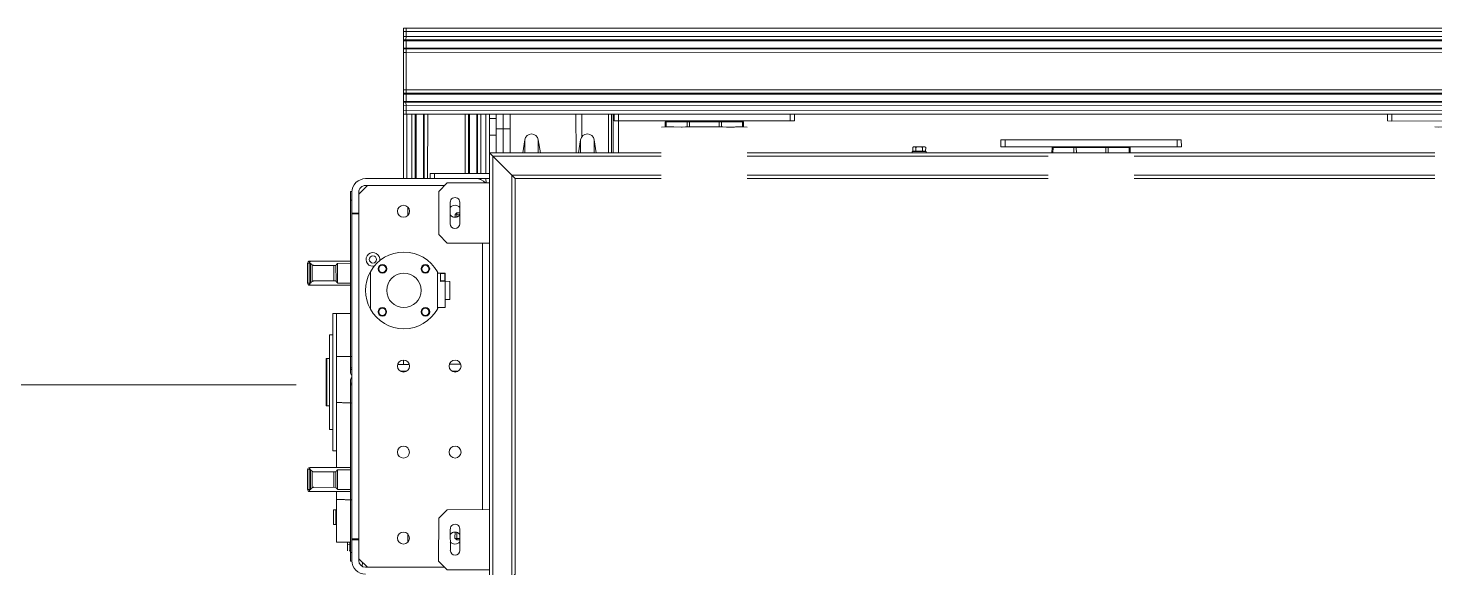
# Model space of a CAD drawing. Header units: millimetres. Extents: x 2179 to 48742, y 3478 to 161002.
# Drawn here: x 32820 to 34457, y 147606 to 148233 of the extents above; entities that cross this region are included whole.
import ezdxf

# ---------------------------------------------------------------- set-up
doc = ezdxf.new("R2010")
doc.units = ezdxf.units.MM
doc.layers.add('0-1', color=7, linetype='Continuous', lineweight=9)
doc.layers.add('2966-1_navrh dispozice stroju-HK_02_dwg-1', color=7, linetype='Continuous', lineweight=9, true_color=0x919191)
doc.layers.add('man_ plochy-2', color=7, linetype='Continuous', lineweight=9, true_color=0x919191)

# ---------------------------------------------------------------- blocks, each defined once
blk = doc.blocks.new('2966-1_navrh dispozice stroju-HK_02_dwg-876232-1NP _ stroje')
at = {"layer": '0-1'}
for p, q in [((-65734.5, 60207.2), (-65554.2, 60507.2)), ((-65715.5, 60195.8), (-65535.2, 60495.8)), ((-65712.2, 60193.8), (-65531.8, 60493.8)), ((-65623.9, 60486.1), (-65980.5, 59893)), ((-65746.9, 60205.9), (-65747.7, 60206.4)), ((-65759.9, 60184.2), (-65754.8, 60181.1)), ((-65790.7, 60133.1), (-65791.5, 60133.6)), ((-65966.4, 59821.5), (-65786, 60121.5)), ((-65947.4, 59810.1), (-65767, 60110.1)), ((-65944, 59808.1), (-65763.7, 60108.1)), ((-65870.2, 60001.4), (-65866.4, 59999.2)), ((-65864.7, 60001.4), (-65865, 60001.6)), ((-65871.7, 59990.4), (-65871.4, 59990.2)), ((-66004.4, 59835.7), (-66005.3, 59836.2)), ((-66048.2, 59762.8), (-66049.1, 59763.3)), ((-66089.7, 59711.3), (-66051.1, 59688.1)), ((-66088.7, 59713), (-66050.1, 59689.9)), ((-66072.4, 59652.8), (-66111, 59675.9)), ((-66084.8, 59668.1), (-66107.5, 59681.7)), ((-66154.4, 59593.9), (-66158.6, 59587)), ((-66111.3, 59541.5), (-66170.4, 59577)), ((-66110.8, 59542.3), (-66169.9, 59577.9)), ((-66108.8, 59545.7), (-66167.9, 59581.2)), ((-66105.8, 59550.6), (-66164.9, 59586.2)), ((-66144.1, 59587.7), (-66120.2, 59573.3)), ((-66137.9, 59583.9), (-66142, 59577.1)), ((-66118.2, 59529.9), (-66177.4, 59565.4)), ((-66116.2, 59533.3), (-66175.4, 59568.8)), ((-66115.7, 59534.1), (-66174.8, 59569.6)), ((-66102.6, 59541.9), (-66103.6, 59542.6)), ((-66096.3, 59545), (-66100.6, 59547.5)), ((-66138.1, 59485.2), (-66202.4, 59523.9)), ((-66137.6, 59486.1), (-66201.9, 59524.7)), ((-66135.6, 59489.4), (-66199.8, 59528.1)), ((-66106.1, 59538.4), (-66106.1, 59538.4)), ((-66105.5, 59539.1), (-66105.6, 59539.2)), ((-66148, 59468.7), (-66212.3, 59507.3)), ((-66145, 59473.7), (-66209.3, 59512.3)), ((-66143, 59477), (-66207.3, 59515.7)), ((-66142.5, 59477.9), (-66206.8, 59516.5)), ((-66092.8, 59507.2), (-66071.3, 59494.4)), ((-66077, 59484.9), (-66098.4, 59497.8)), ((-66080.7, 59500), (-66083.3, 59495.7)), ((-65772.7, 59345.8), (-66038.4, 59505.5)), ((-66119.1, 59452.5), (-66110.7, 59447.5)), ((-66036.9, 59443.4), (-65999.7, 59420.9)), ((-66164.9, 59425.2), (-66165.9, 59423.4)), ((-65930.6, 59411.2), (-65937.5, 59399.7)), ((-65925.3, 59404.4), (-65929, 59398.2)), ((-66039.9, 59354.1), (-66077.1, 59376.5)), ((-65961.5, 59359.7), (-65968.4, 59348.2)), ((-66089.8, 59334.5), (-66105.2, 59343.8)), ((-65956.2, 59353), (-65960, 59346.8)), ((-66118.7, 59322.5), (-66102.3, 59312.6)), ((-65767.1, 59311.5), (-65745.7, 59298.6)), ((-65751.3, 59289.2), (-65772.7, 59302)), ((-65757.7, 59305.8), (-65760.3, 59301.5)), ((-65784.3, 59196.4), (-65738, 59273.5)), ((-65793.4, 59256.7), (-65785, 59251.7)), ((-65884.1, 59210.9), (-65899.5, 59220.2)), ((-65913, 59198.9), (-65896.6, 59189)), ((-65859.4, 59199.6), (-65859.7, 59199.1)), ((-65798, 59193), (-65796.3, 59191.9)), ((-65788.5, 59191.9), (-65792.2, 59194.4))]:
    blk.add_line(p, q, dxfattribs=at)
at = {"layer": '0-1', "flags": 128}
for points in [[(-66291.7, 59550.4), (-66296.6, 59553.4), (-66295.1, 59555.9), (-66290.1, 59553), (-66295.1, 59555.9), (-64790.7, 62058.6), (-64794.2, 62060.7), (-64820.4, 62016.9)], [(-66288.3, 59548.4), (-66291.7, 59550.4), (-66290.1, 59553), (-66286.8, 59550.9), (-66290.1, 59553), (-64785.8, 62055.6), (-64790.7, 62058.6), (-64785.8, 62055.6), (-64784.2, 62058.2), (-64789.2, 62061.2)], [(-66287.5, 59547.9), (-66288.3, 59548.4), (-66286.8, 59550.9), (-66285.9, 59550.4), (-66286.8, 59550.9), (-64782.4, 62053.6), (-64785.8, 62055.6), (-64782.4, 62053.6), (-64780.9, 62056.2), (-64784.2, 62058.2)], [(-66280.1, 59543.4), (-66287.5, 59547.9), (-66285.9, 59550.4), (-66278.6, 59546), (-66285.9, 59550.4), (-64781.6, 62053.1), (-64782.4, 62053.6), (-64781.6, 62053.1), (-64780, 62055.7), (-64780.9, 62056.2)], [(-66279.2, 59542.9), (-66280.1, 59543.4), (-66278.5, 59546), (-66277.7, 59545.5), (-66278.6, 59546), (-64774.2, 62048.7), (-64781.6, 62053.1), (-64774.2, 62048.6), (-64772.6, 62051.2), (-64780, 62055.7)], [(-66275.9, 59540.9), (-66279.2, 59542.9), (-66277.7, 59545.5), (-66274.4, 59543.5), (-66277.7, 59545.5), (-64773.3, 62048.1), (-64774.2, 62048.7), (-64773.3, 62048.1), (-64771.8, 62050.7), (-64772.6, 62051.2)], [(-66238.5, 59518.4), (-66275.9, 59540.9), (-66274.3, 59543.5), (-66237, 59521), (-66274.4, 59543.5), (-64770, 62046.1), (-64773.3, 62048.1), (-64770, 62046.1), (-64768.4, 62048.7), (-64771.8, 62050.7)], [(-66235.2, 59516.4), (-66238.5, 59518.4), (-66237, 59521), (-66233.6, 59519), (-66237, 59521), (-64732.6, 62023.7), (-64770, 62046.1), (-64732.6, 62023.7), (-64731.1, 62026.2), (-64768.4, 62048.7)], [(-66234.3, 59515.9), (-66235.2, 59516.4), (-66233.6, 59519), (-66232.8, 59518.5), (-66233.6, 59519), (-64729.3, 62021.6), (-64732.6, 62023.7), (-64729.3, 62021.7), (-64727.7, 62024.2), (-64731.1, 62026.2)], [(-66227, 59511.5), (-66234.3, 59515.9), (-66232.8, 59518.5), (-66225.4, 59514.1), (-66232.8, 59518.5), (-64728.4, 62021.1), (-64729.3, 62021.6), (-64728.4, 62021.1), (-64726.9, 62023.7), (-64727.7, 62024.2)], [(-66226.1, 59511), (-66227, 59511.5), (-66225.4, 59514), (-66224.6, 59513.5), (-66225.4, 59514.1), (-64721, 62016.7), (-64728.4, 62021.1), (-64721, 62016.7), (-64719.5, 62019.3), (-64726.9, 62023.7)], [(-66222.8, 59509), (-66226.1, 59511), (-66224.6, 59513.5), (-66221.2, 59511.5), (-66224.6, 59513.5), (-64720.2, 62016.2), (-64721, 62016.7), (-64720.2, 62016.2), (-64718.7, 62018.8), (-64719.5, 62019.3)], [(-66087.6, 59714.8), (-66212.8, 59506.5), (-66216.2, 59508.5), (-64711.9, 62011.2), (-64716.9, 62014.2), (-66221.2, 59511.5), (-66216.2, 59508.5), (-66221.2, 59511.5), (-66222.8, 59509), (-66217.8, 59506)], [(-64927.6, 61838.7), (-66298.5, 59558), (-66295.1, 59555.9), (-66298.5, 59558), (-66300.1, 59555.4), (-66296.6, 59553.4)], [(-65518.8, 60661), (-65516.3, 60665.2), (-65509.4, 60661.1), (-65512, 60656.8), (-65518.8, 60661), (-65621.9, 60489.5), (-65615, 60485.4), (-65512, 60656.8), (-65480.3, 60637.8)], [(-65531.8, 60610.4), (-65533.8, 60607), (-65536.8, 60602), (-65538.8, 60598.6), (-65539.3, 60597.8), (-65543.8, 60590.4), (-65544.3, 60589.6), (-65546.3, 60586.2), (-65568.7, 60548.8), (-65570.8, 60545.5), (-65571.3, 60544.6), (-65575.7, 60537.3), (-65576.2, 60536.4), (-65578.2, 60533.1), (-65581.2, 60528.1), (-65583.3, 60524.7)], [(-65557.6, 60509.2), (-65737.9, 60209.2), (-65739.9, 60205.8), (-65742.9, 60200.8), (-65744.9, 60197.5), (-65745.5, 60196.6), (-65749.9, 60189.3), (-65750.4, 60188.4), (-65752.4, 60185.1), (-65774.9, 60147.7), (-65776.9, 60144.3), (-65777.4, 60143.5), (-65781.8, 60136.1), (-65782.3, 60135.3), (-65784.3, 60131.9), (-65787.3, 60127), (-65789.4, 60123.5), (-65969.7, 59823.6)], [(-65615, 60485.4), (-65617.6, 60481.1), (-65624.5, 60485.3), (-65621.9, 60489.5)], [(-65718.1, 60255.7), (-65821.2, 60084.3), (-65828, 60088.4), (-65725, 60259.8), (-65718.1, 60255.7), (-65715.5, 60260), (-65722.4, 60264.1), (-65725, 60259.8)], [(-65753.3, 60183.5), (-65758.5, 60186.6), (-65745.9, 60207.6), (-65746.7, 60208.1)], [(-65740.8, 60204.4), (-65745.9, 60207.5), (-65745.3, 60208.5), (-65740.2, 60205.4)], [(-65758.5, 60186.6), (-65759.9, 60184.2), (-65777.6, 60154.7)], [(-65774, 60149.2), (-65779.1, 60152.3), (-65791.6, 60131.5), (-65786.5, 60128.4)], [(-65772.5, 60151.7), (-65777.6, 60154.7), (-65779.1, 60152.3)], [(-65792.6, 60131.9), (-65791.6, 60131.5), (-65792.2, 60130.5), (-65787.1, 60127.4)], [(-65828, 60088.4), (-65830.6, 60084.1), (-65823.7, 60080), (-65821.2, 60084.3)], [(-65870.8, 59988.1), (-65872.2, 59988.9), (-65863.9, 60002.7), (-65862.6, 60001.8)], [(-65869.7, 60003.4), (-65869.2, 60004.1), (-65868.2, 60004.7)], [(-65875.5, 59993.7), (-65874, 59995), (-65870.3, 59992.8)], [(-65982.5, 59889.6), (-65979.9, 59893.9), (-65973.1, 59889.8), (-65975.7, 59885.5), (-65982.5, 59889.6), (-66085.6, 59718.2), (-66078.7, 59714.1), (-65975.7, 59885.5)], [(-65995.4, 59839), (-65997.5, 59835.6), (-66000.5, 59830.6), (-66002.5, 59827.3), (-66003, 59826.4), (-66007.4, 59819), (-66007.9, 59818.2), (-66010, 59814.8), (-66032.4, 59777.5), (-66034.4, 59774.1), (-66034.9, 59773.3), (-66039.4, 59765.9), (-66039.9, 59765.1), (-66041.9, 59761.7), (-66044.9, 59756.7), (-66046.9, 59753.3)], [(-66004.3, 59837.9), (-66003.5, 59837.2), (-66016, 59816.4)], [(-65997.7, 59835.2), (-66002.9, 59838.2), (-66003.5, 59837.2), (-65998.3, 59834.2)], [(-66012.3, 59810.9), (-66017.5, 59814), (-66035.2, 59784.5), (-66030, 59781.4)], [(-66010.9, 59813.3), (-66016, 59816.4), (-66017.5, 59814)], [(-66036.6, 59782.1), (-66049.2, 59761.3), (-66044, 59758.2)], [(-66035.2, 59784.5), (-66036.6, 59782.1), (-66031.5, 59779)], [(-66044.6, 59757.2), (-66049.8, 59760.3), (-66049.3, 59761.1), (-66050.1, 59761.6)], [(-66021.2, 59737.8), (-66124.3, 59566.4), (-66162.8, 59589.6)], [(-66124.3, 59566.4), (-66118.9, 59567.8), (-66017.9, 59735.8)], [(-65679.9, 59303.9), (-65678.6, 59298.5), (-65679.9, 59303.9), (-66118.9, 59567.8), (-66088.5, 59575.4), (-65998.9, 59724.4)], [(-65687.5, 59334.3), (-65679.9, 59303.9), (-65687.5, 59334.3), (-66088.5, 59575.4), (-66083.1, 59576.7), (-65995.5, 59722.4)], [(-66052.9, 59685.2), (-66091.4, 59708.4), (-66052.9, 59685.2)], [(-66047, 59695), (-66078.7, 59714.1), (-66081.3, 59709.8), (-66088.1, 59713.9), (-66085.6, 59718.2)], [(-66060.3, 59672.9), (-66074.5, 59678.7), (-66061.5, 59670.9)], [(-66070.8, 59655.4), (-66082.6, 59665.2), (-66069.6, 59657.4)], [(-66093.7, 59617.2), (-66108, 59623), (-66095, 59615.2)], [(-66111.9, 59587), (-66135.9, 59601.4), (-66150.5, 59610.2)], [(-66104.3, 59599.6), (-66116.1, 59609.5), (-66103.1, 59601.7)], [(-66158.7, 59596.5), (-66144.1, 59587.7), (-66140, 59594.6), (-66116, 59580.1), (-66140, 59594.6), (-66135.9, 59601.4)], [(-65688.9, 59339.7), (-65687.5, 59334.3), (-65688.9, 59339.7), (-66083.1, 59576.7), (-66088.5, 59575.4), (-66118.9, 59567.8), (-66124.3, 59566.4), (-65678.6, 59298.5), (-65244.1, 59037.3)], [(-66098.6, 59551), (-66106.8, 59537.3), (-66172.8, 59427.5)], [(-66131.5, 59496.1), (-66136.7, 59499.2), (-66103.7, 59554.1)], [(-66094.3, 59548.4), (-66119.5, 59506.4), (-66116.1, 59492.7), (-66073.2, 59466.9), (-66059.5, 59470.3), (-66034.3, 59512.3)], [(-66150.1, 59465.3), (-66214.4, 59503.9), (-66212.8, 59506.5), (-66216.2, 59508.5), (-66217.8, 59506), (-66214.4, 59503.9)], [(-66118.5, 59502.3), (-66164.9, 59425.2), (-66161.4, 59411.4), (-66163.2, 59412.5)], [(-66134.1, 59491.8), (-66139.3, 59494.9), (-66136.7, 59499.2)], [(-66079.8, 59495.4), (-66083.9, 59497.8), (-66082.1, 59500.8)], [(-66080.6, 59493.5), (-66083.2, 59495.1), (-66083.9, 59497.8)], [(-66035.5, 59442.5), (-66033.6, 59445.5), (-66030.8, 59450.2), (-66026.7, 59447.7), (-66027, 59447.3)], [(-66033.6, 59445.5), (-66025.5, 59440.6), (-66022.7, 59445.3), (-66019.8, 59450), (-66001.8, 59439.2), (-66004.7, 59434.5)], [(-66025.9, 59440.8), (-66023.4, 59445.1), (-66030.6, 59449.5), (-66033.2, 59445.2)], [(-66001.2, 59421.8), (-65996.5, 59429.6), (-66022.7, 59445.3), (-66026.7, 59447.7)], [(-66161.4, 59411.4), (-65798, 59193), (-65784.3, 59196.4), (-65785.4, 59194.6)], [(-65993.2, 59299.2), (-65992.4, 59300.5), (-66159.6, 59401), (-66160.3, 59399.7), (-66168.9, 59404.8), (-66168.1, 59406.1)], [(-66167.3, 59405.6), (-66146.7, 59393.2), (-66142.6, 59400.1)], [(-65991.5, 59298.2), (-65993.2, 59299.2), (-66160.3, 59399.7)], [(-65817.8, 59204.8), (-65821.9, 59198), (-66145.9, 59392.7), (-66141.7, 59399.6)], [(-66124, 59322.4), (-66123.2, 59323.6), (-66099.5, 59363.1)], [(-66097.3, 59361.8), (-66105.1, 59348.8), (-66085.4, 59337), (-66077.6, 59350)], [(-66101.7, 59314.7), (-66088.5, 59336.7), (-66104, 59346), (-66117.1, 59324)], [(-66075.5, 59348.7), (-66099.2, 59309.2), (-66100, 59308)], [(-65768.6, 59352.6), (-65793.8, 59310.6), (-65790.4, 59296.9), (-65747.6, 59271.1), (-65733.8, 59274.6), (-65708.6, 59316.6)], [(-65918.8, 59235.2), (-65920.9, 59231.8), (-66058, 59314.2), (-66055.9, 59317.7), (-66047.4, 59331.8)], [(-66102.4, 59308.8), (-66122.1, 59320.6), (-66123.1, 59319), (-66103.4, 59307.1), (-66102.4, 59308.8), (-66101.7, 59310), (-66121.4, 59321.8), (-66122.1, 59320.6)], [(-66004.6, 59306.1), (-66013.1, 59291.9), (-66055.9, 59317.7)], [(-65942.3, 59244.7), (-65944.3, 59241.3), (-66038.6, 59297.9), (-66036.6, 59301.4)], [(-65948.6, 59243.8), (-65948.7, 59243.7), (-66034.4, 59295.2)], [(-66003.8, 59307.3), (-66013.1, 59291.9), (-65967.1, 59264.3), (-65902.3, 59225.3)], [(-65990.7, 59299.5), (-65991.5, 59298.2), (-65988.8, 59296.6)], [(-65758.2, 59302), (-65760.9, 59301.3), (-65766.9, 59305)], [(-65756.4, 59305), (-65758.2, 59302), (-65765.6, 59306.5)], [(-66016.6, 59281.2), (-66017, 59280.2), (-65970.1, 59252.1), (-65969.5, 59252.9)], [(-66015.1, 59283.6), (-66016.6, 59281.2), (-65969.5, 59252.9), (-65968, 59255.3)], [(-65977, 59291.2), (-65977.8, 59289.9), (-65980.5, 59291.6)], [(-65977.8, 59289.9), (-65976.1, 59288.9), (-65808.9, 59188.5)], [(-65976.1, 59288.9), (-65975.3, 59290.2), (-65808.2, 59189.7), (-65808.9, 59188.5), (-65800.4, 59183.3), (-65799.6, 59184.6)], [(-65918.3, 59198.7), (-65917.5, 59200), (-65893.8, 59239.5)], [(-65891.6, 59238.2), (-65899.4, 59225.2), (-65879.7, 59213.3), (-65871.9, 59226.3)], [(-65896, 59191.1), (-65882.8, 59213), (-65898.3, 59222.3), (-65911.4, 59200.4)], [(-65869.8, 59225), (-65893.5, 59185.6), (-65894.3, 59184.3)], [(-65896.7, 59185.1), (-65916.4, 59197), (-65917.4, 59195.3), (-65897.7, 59183.5), (-65896.7, 59185.1), (-65896, 59186.3), (-65915.7, 59198.2), (-65916.4, 59197)], [(-65821.2, 59191.8), (-65827.9, 59180.6), (-65827.9, 59180.6), (-65870.6, 59206.2), (-65878.3, 59210.9)], [(-65845.8, 59190.8), (-65847.3, 59188.2), (-65861.9, 59196.9), (-65860.3, 59199.5), (-65845.8, 59190.8), (-65847.3, 59188.2)], [(-65800.4, 59185.1), (-65821, 59197.5), (-65816.9, 59204.3)], [(-65846.2, 59191.6), (-65846.4, 59191.1), (-65846.2, 59191.6)], [(-65819.9, 59193.9), (-65821.2, 59191.8), (-65818.7, 59190.2), (-65817.4, 59192.4), (-65816.9, 59193.2), (-65817.4, 59192.4), (-65811.4, 59188.8)], [(-65819.4, 59194.8), (-65819.9, 59193.9), (-65817.4, 59192.4), (-65818.7, 59190.2), (-65812.7, 59186.6)], [(-65810.9, 59189.6), (-65811.4, 59188.8), (-65811.7, 59188.3), (-65810.9, 59189.6)]]:
    blk.add_lwpolyline(points, dxfattribs=at)
for points in [[(-65869.7, 60003.4), (-65872.6, 59998.5), (-65875.5, 59993.7), (-65875.9, 59993), (-65876, 59991.8), (-65872.2, 59989.6), (-65871.3, 59991.2), (-65870.3, 59992.8), (-65868.4, 59996), (-65866.4, 59999.2), (-65865.5, 60000.8), (-65864.5, 60002.4), (-65868.2, 60004.7)], [(-66154.6, 59603.3), (-66140, 59594.6)], [(-66063.2, 59435.9), (-66063.2, 59435.9)], [(-65965, 59354), (-65969.2, 59356.6)], [(-65957.2, 59349.4), (-65958.1, 59349.9)]]:
    blk.add_lwpolyline(points, close=True, dxfattribs=at)
at = {"layer": '0-1'}
for centre, radius in [((-66117.5, 59445.7), 7), ((-66046.9, 59433), 5), ((-66046.9, 59433), 4.19), ((-66038.4, 59398.7), 20), ((-66004.1, 59407.3), 5), ((-66004.1, 59407.3), 4.19), ((-65932.3, 59404.4), 7), ((-66072.7, 59390.2), 5), ((-66072.7, 59390.2), 4.19), ((-66087.8, 59386.4), 4.2), ((-66029.9, 59364.4), 5), ((-66029.9, 59364.4), 4.19), ((-65963.2, 59353), 7), ((-65846.6, 59352.9), 7), ((-65877.5, 59301.4), 7), ((-65791.8, 59249.9), 7)]:
    blk.add_circle(centre, radius, dxfattribs=at)
for centre, radius, start, end in [((-65764.5, 60166.9), 6, 115.4323, 182.547), ((-65866.5, 60001.6), 3.67, 150.6539, 181.7096), ((-65872.3, 59991.9), 3.67, 150.6539, 181.7096), ((-66022, 59796.7), 6, 115.4323, 182.547), ((-66077.5, 59671.3), 8, 67.7758, 230.2034), ((-66111, 59615.6), 8, 67.7758, 230.2034), ((-66093.1, 59529.1), 15.9, 102.2984, 148.9896), ((-66095.6, 59502.5), 5.5, 58.9896, 238.9896), ((-66086.6, 59497.1), 7, 97.2029, 200.7764), ((-66086.6, 59497.1), 7, 277.2029, 328.9896), ((-66086.6, 59497.1), 7, 328.9896, 20.7764), ((-66074.2, 59489.6), 5.5, 238.9896, 58.9896), ((-66038.4, 59398.7), 44.6, 88.1264, 209.8529), ((-66038.4, 59398.7), 44.6, 85.6005, 88.1264), ((-66159.1, 59419.3), 15.9, 148.9896, 238.9896), ((-66159.1, 59419.3), 7.92, 148.9896, 238.9896), ((-66038.4, 59398.7), 44.6, 268.1264, 29.8529), ((-66038.4, 59398.7), 44.6, 29.8529, 32.3788), ((-66087.8, 59386.4), 8, 49.5853, 328.9896), ((-66087.8, 59386.4), 8, 328.9896, 338.394), ((-66038.4, 59398.7), 44.6, 209.8529, 268.1264), ((-66121.8, 59321.1), 2.5, 148.9896, 238.9896), ((-66121.6, 59328.3), 6.49, 272.1874, 296.5705), ((-66095.8, 59312.8), 6.49, 181.4088, 205.7918), ((-65769.9, 59306.8), 5.5, 58.9896, 238.9896), ((-66102.1, 59309.3), 2.5, 238.9896, 328.9896), ((-65986.3, 59300.7), 4.86, 238.9896, 285.2519), ((-65978, 59295.7), 4.86, 192.7273, 238.9896), ((-65877, 59314), 6, 250.8651, 284.335), ((-65760.9, 59301.3), 7, 97.2029, 200.7764), ((-65760.9, 59301.3), 7, 277.2029, 328.9896), ((-65760.9, 59301.3), 7, 328.9896, 20.7764), ((-65748.5, 59293.9), 5.5, 238.9896, 58.9896), ((-65916.1, 59197.5), 2.5, 148.9896, 238.9896), ((-65915.9, 59204.7), 6.49, 272.1874, 296.5705), ((-65896.4, 59185.6), 2.5, 238.9896, 328.9896), ((-65890.1, 59189.2), 6.49, 181.4088, 205.7918), ((-65792.2, 59198.7), 15.9, 238.9896, 328.9896), ((-65792.2, 59198.7), 7.92, 238.9896, 328.9896)]:
    blk.add_arc(centre, radius, start, end, dxfattribs=at)
for points, knots in [([(-65872.6, 59998.5), (-65872.9, 59998), (-65873.5, 59996.8), (-65873.9, 59995.6), (-65874, 59995)], [0, 0, 0, 0, 0.498937, 1, 1, 1, 1]), ([(-65870.2, 60001.4), (-65870.6, 60001), (-65871.5, 60000.1), (-65872.3, 59999.1), (-65872.6, 59998.5)], [0, 0, 0, 0, 0.498428, 1, 1, 1, 1]), ([(-66104, 59346), (-66104.1, 59346), (-66104.1, 59346.1), (-66104.2, 59346.1), (-66104.2, 59346.2), (-66104.3, 59346.3), (-66104.3, 59346.4), (-66104.4, 59346.5), (-66104.4, 59346.6), (-66104.5, 59346.7), (-66104.5, 59346.8), (-66104.5, 59346.9), (-66104.6, 59347), (-66104.6, 59347.2), (-66104.7, 59347.3), (-66104.7, 59347.5), (-66104.8, 59347.6), (-66104.8, 59347.7), (-66104.9, 59347.9), (-66104.9, 59348), (-66105, 59348.2), (-66105, 59348.4), (-66105.1, 59348.6), (-66105.1, 59348.7), (-66105.1, 59348.8)], [0, 0, 0, 0, 0.037197, 0.060269, 0.086657, 0.116156, 0.148427, 0.183153, 0.220122, 0.259239, 0.300381, 0.343337, 0.387807, 0.433543, 0.480417, 0.528394, 0.577448, 0.627551, 0.678664, 0.730692, 0.783486, 0.836925, 0.890924, 1, 1, 1, 1]), ([(-66085.4, 59337), (-66085.5, 59337), (-66085.7, 59336.9), (-66085.9, 59336.9), (-66086.1, 59336.8), (-66086.2, 59336.8), (-66086.4, 59336.8), (-66086.5, 59336.8), (-66086.7, 59336.7), (-66086.8, 59336.7), (-66087, 59336.7), (-66087.1, 59336.7), (-66087.3, 59336.6), (-66087.4, 59336.6), (-66087.5, 59336.6), (-66087.7, 59336.6), (-66087.8, 59336.6), (-66087.9, 59336.6), (-66088, 59336.6), (-66088.1, 59336.6), (-66088.2, 59336.6), (-66088.3, 59336.6), (-66088.4, 59336.6), (-66088.4, 59336.6), (-66088.4, 59336.6)], [0, 0, 0, 0, 0.109076, 0.163075, 0.216514, 0.269308, 0.321336, 0.372449, 0.422552, 0.471606, 0.519583, 0.566457, 0.612193, 0.656663, 0.699619, 0.740761, 0.779878, 0.816847, 0.851573, 0.883844, 0.913343, 0.939731, 0.962803, 1, 1, 1, 1]), ([(-66123.2, 59323.6), (-66123.3, 59323.5), (-66123.3, 59323.4), (-66123.4, 59323.2), (-66123.4, 59323), (-66123.4, 59322.8), (-66123.4, 59322.7), (-66123.4, 59322.5), (-66123.4, 59322.3), (-66123.3, 59322.2), (-66123.3, 59322), (-66123.2, 59321.9), (-66123.2, 59321.7), (-66123.1, 59321.6), (-66123, 59321.5), (-66122.9, 59321.3), (-66122.8, 59321.2), (-66122.7, 59321.1), (-66122.6, 59321), (-66122.5, 59320.9), (-66122.3, 59320.8), (-66122.2, 59320.7), (-66122.1, 59320.6)], [0, 0, 0, 0, 0.098097, 0.146987, 0.195674, 0.244076, 0.292108, 0.339683, 0.386719, 0.433146, 0.47891, 0.523975, 0.568325, 0.611963, 0.654908, 0.697197, 0.738881, 0.78002, 0.820686, 0.860955, 0.900911, 1, 1, 1, 1]), ([(-66117.1, 59324), (-66117.3, 59323.7), (-66117.8, 59323.1), (-66118.4, 59322.7), (-66118.7, 59322.5)], [0, 0, 0, 0, 0.499622, 1, 1, 1, 1]), ([(-66102.3, 59312.6), (-66102.3, 59313), (-66102.2, 59313.7), (-66101.9, 59314.4), (-66101.7, 59314.7)], [0, 0, 0, 0, 0.499194, 1, 1, 1, 1]), ([(-66102.4, 59308.8), (-66102.3, 59308.8), (-66102.2, 59308.7), (-66102.1, 59308.6), (-66101.9, 59308.6), (-66101.8, 59308.5), (-66101.7, 59308.5), (-66101.5, 59308.4), (-66101.4, 59308.4), (-66101.2, 59308.4), (-66101.1, 59308.4), (-66100.9, 59308.4), (-66100.8, 59308.4), (-66100.6, 59308.4), (-66100.4, 59308.4), (-66100.3, 59308.4), (-66100.1, 59308.5), (-66100, 59308.5), (-66099.8, 59308.6), (-66099.7, 59308.7), (-66099.5, 59308.8), (-66099.4, 59309), (-66099.3, 59309.1), (-66099.2, 59309.2)], [0, 0, 0, 0, 0.059367, 0.099096, 0.139052, 0.17932, 0.219986, 0.261125, 0.302808, 0.345097, 0.388042, 0.431679, 0.476029, 0.521094, 0.566858, 0.613284, 0.66032, 0.707894, 0.755925, 0.804328, 0.853014, 0.901903, 1, 1, 1, 1]), ([(-65967.1, 59264.3), (-65966.4, 59265.3), (-65965.5, 59266.8), (-65964.2, 59268.7), (-65963.3, 59270.2), (-65962.4, 59271.6), (-65961.5, 59273), (-65960.6, 59274.3), (-65959.8, 59275.6), (-65958.7, 59277.3), (-65957.9, 59278.6), (-65957.3, 59279.4)], [0, 0, 0, 0, 0.200044, 0.296937, 0.391601, 0.484134, 0.574629, 0.663174, 0.749854, 0.834748, 1, 1, 1, 1]), ([(-65898.3, 59222.4), (-65898.4, 59222.4), (-65898.4, 59222.4), (-65898.5, 59222.5), (-65898.5, 59222.6), (-65898.6, 59222.6), (-65898.6, 59222.7), (-65898.7, 59222.8), (-65898.7, 59222.9), (-65898.8, 59223), (-65898.8, 59223.2), (-65898.8, 59223.3), (-65898.9, 59223.4), (-65898.9, 59223.5), (-65899, 59223.7), (-65899, 59223.8), (-65899.1, 59224), (-65899.1, 59224.1), (-65899.2, 59224.2), (-65899.2, 59224.4), (-65899.3, 59224.6), (-65899.3, 59224.7), (-65899.4, 59224.9), (-65899.4, 59225.1), (-65899.4, 59225.2)], [0, 0, 0, 0, 0.037197, 0.060269, 0.086657, 0.116156, 0.148427, 0.183153, 0.220122, 0.259239, 0.300381, 0.343337, 0.387807, 0.433543, 0.480417, 0.528394, 0.577448, 0.627551, 0.678664, 0.730692, 0.783486, 0.836925, 0.890924, 1, 1, 1, 1]), ([(-65879.7, 59213.3), (-65879.8, 59213.3), (-65880, 59213.3), (-65880.2, 59213.2), (-65880.4, 59213.2), (-65880.5, 59213.2), (-65880.7, 59213.1), (-65880.8, 59213.1), (-65881, 59213.1), (-65881.1, 59213.1), (-65881.3, 59213), (-65881.4, 59213), (-65881.6, 59213), (-65881.7, 59213), (-65881.8, 59213), (-65882, 59212.9), (-65882.1, 59212.9), (-65882.2, 59212.9), (-65882.3, 59212.9), (-65882.4, 59212.9), (-65882.5, 59212.9), (-65882.6, 59212.9), (-65882.7, 59212.9), (-65882.7, 59213), (-65882.8, 59213)], [0, 0, 0, 0, 0.109076, 0.163075, 0.216514, 0.269308, 0.321336, 0.372449, 0.422552, 0.471606, 0.519583, 0.566457, 0.612193, 0.656663, 0.699619, 0.740761, 0.779878, 0.816847, 0.851573, 0.883844, 0.913343, 0.939731, 0.962803, 1, 1, 1, 1]), ([(-65870.6, 59206.2), (-65869.9, 59207.2), (-65868.9, 59208.7), (-65867.6, 59210.7), (-65866.7, 59212.1), (-65865.8, 59213.5), (-65864.9, 59214.9), (-65864.1, 59216.3), (-65863.2, 59217.6), (-65862.1, 59219.3), (-65861.3, 59220.5), (-65860.8, 59221.4)], [0, 0, 0, 0, 0.200044, 0.296937, 0.391601, 0.484134, 0.574629, 0.663174, 0.749854, 0.834748, 1, 1, 1, 1]), ([(-65917.5, 59200), (-65917.6, 59199.9), (-65917.6, 59199.7), (-65917.7, 59199.5), (-65917.7, 59199.4), (-65917.7, 59199.2), (-65917.7, 59199), (-65917.7, 59198.8), (-65917.7, 59198.7), (-65917.6, 59198.5), (-65917.6, 59198.4), (-65917.5, 59198.2), (-65917.5, 59198.1), (-65917.4, 59197.9), (-65917.3, 59197.8), (-65917.2, 59197.7), (-65917.1, 59197.6), (-65917, 59197.5), (-65916.9, 59197.4), (-65916.8, 59197.3), (-65916.6, 59197.1), (-65916.5, 59197.1), (-65916.4, 59197)], [0, 0, 0, 0, 0.098097, 0.146987, 0.195674, 0.244076, 0.292108, 0.339683, 0.386719, 0.433146, 0.47891, 0.523975, 0.568325, 0.611963, 0.654908, 0.697197, 0.738881, 0.78002, 0.820686, 0.860955, 0.900911, 1, 1, 1, 1]), ([(-65911.4, 59200.4), (-65911.6, 59200.1), (-65912.1, 59199.5), (-65912.7, 59199), (-65913, 59198.9)], [0, 0, 0, 0, 0.499622, 1, 1, 1, 1]), ([(-65896.7, 59185.1), (-65896.6, 59185.1), (-65896.5, 59185), (-65896.4, 59185), (-65896.2, 59184.9), (-65896.1, 59184.9), (-65896, 59184.8), (-65895.8, 59184.8), (-65895.7, 59184.8), (-65895.5, 59184.7), (-65895.4, 59184.7), (-65895.2, 59184.7), (-65895.1, 59184.7), (-65894.9, 59184.7), (-65894.7, 59184.8), (-65894.6, 59184.8), (-65894.4, 59184.8), (-65894.3, 59184.9), (-65894.1, 59185), (-65894, 59185.1), (-65893.8, 59185.2), (-65893.7, 59185.3), (-65893.6, 59185.5), (-65893.5, 59185.6)], [0, 0, 0, 0, 0.059367, 0.099096, 0.139052, 0.17932, 0.219986, 0.261125, 0.302808, 0.345097, 0.388042, 0.431679, 0.476029, 0.521094, 0.566858, 0.613284, 0.66032, 0.707894, 0.755925, 0.804328, 0.853014, 0.901903, 1, 1, 1, 1]), ([(-65896.6, 59189), (-65896.6, 59189.4), (-65896.5, 59190.1), (-65896.2, 59190.8), (-65896, 59191.1)], [0, 0, 0, 0, 0.499194, 1, 1, 1, 1])]:
    blk.add_open_spline(points, degree=3, knots=knots, dxfattribs=at)
at = {"layer": 'man_ plochy-2', "flags": 128}
blk.add_lwpolyline([(-66008.7, 59234.6), (-67228.8, 57204.8), (-70327.2, 59067.2), (-67175.6, 64310.1)], dxfattribs=at)

msp = doc.modelspace()

# ---------------------------------------------------------------- block references
at = {"layer": '2966-1_navrh dispozice stroju-HK_02_dwg-1', "rotation": 301.0103595051887}
msp.add_blockref('2966-1_navrh dispozice stroju-HK_02_dwg-876232-1NP _ stroje', (16370.5, 60726.8), dxfattribs=at)

doc.saveas('drawing.dxf')
